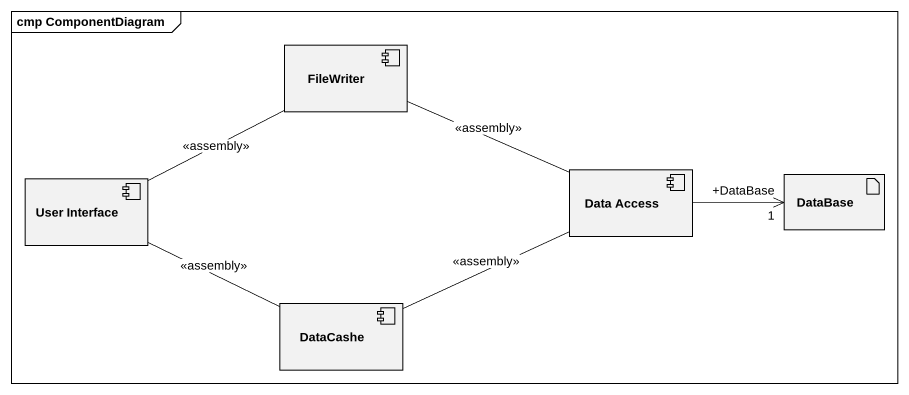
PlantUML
@startuml
mainframe cmp ComponentDiagram
component FileWriter
component "User Interface" as User_Interface
component "Data Access" as Data_Access
artifact "DataBase" as DataBase_
component DataCashe
FileWriter -right- Data_Access : <<assembly>>
User_Interface -right- FileWriter : <<assembly>>
User_Interface -right- DataCashe : <<assembly>>
Data_Access -right-> "+DataBase\n1" DataBase_
DataCashe -right- Data_Access : <<assembly>>
@enduml
